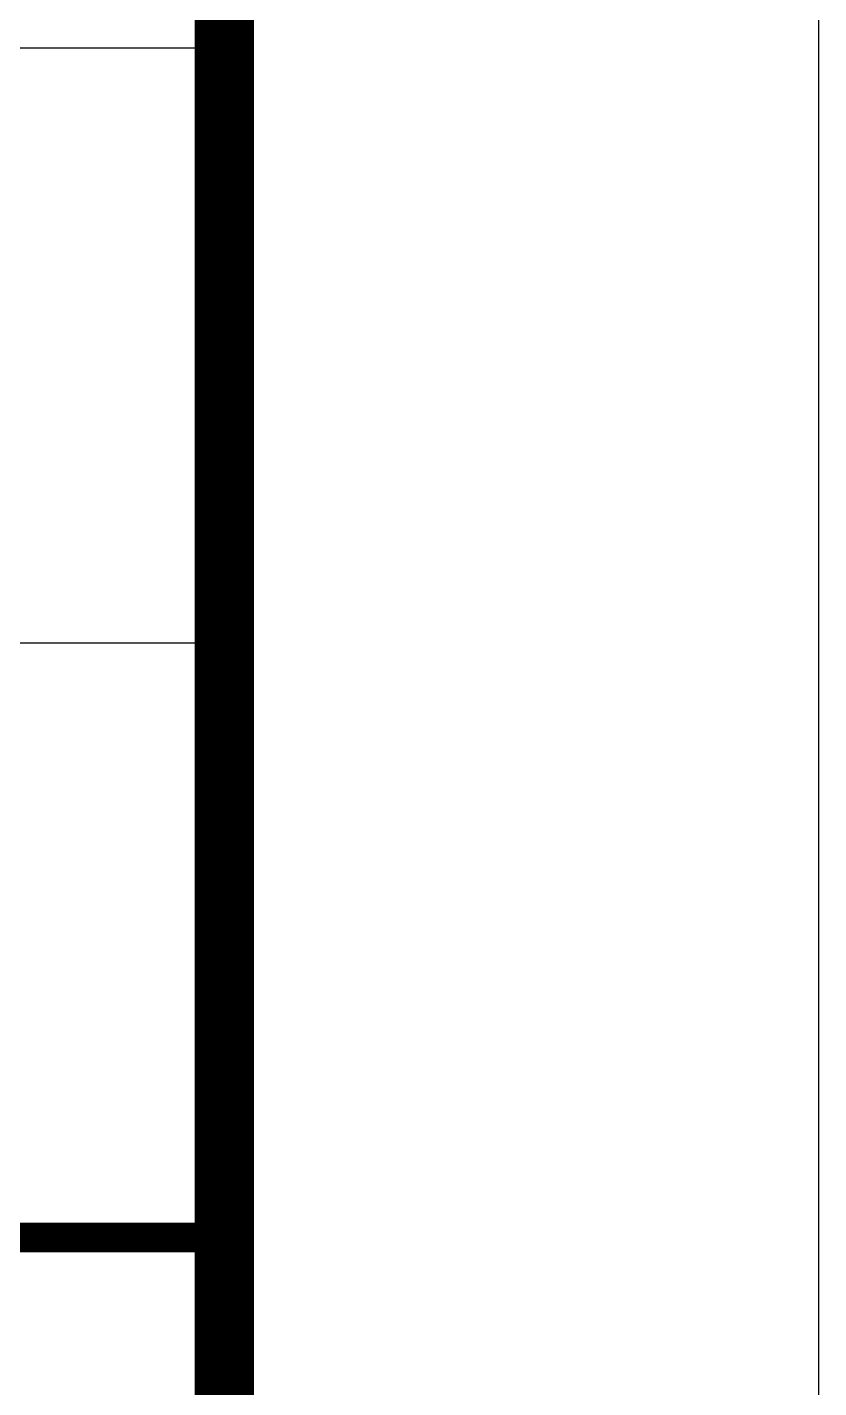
# Model space of a CAD drawing. Extents: x 8844666 to 9156203, y 1662182 to 2655606.
# Drawn here: x 9154205 to 9156203, y 1819123 to 1822555 of the extents above; entities that cross this region are included whole.
import ezdxf

# ---------------------------------------------------------------- set-up
doc = ezdxf.new("R2010")
doc.units = 0
doc.header["$LTSCALE"] = 1000
doc.header["$MEASUREMENT"] = 0
doc.layers.get('0').update_dxf_attribs({"linetype": 'CONTINUOUS'})
doc.layers.add('PP-PM-TK', color=7, linetype='CONTINUOUS')
doc.layers.add('PUB_TITLE', color=4, linetype='CONTINUOUS')

# ---------------------------------------------------------------- blocks, each defined once
blk = doc.blocks.new('A1-TK')
at = {"layer": 'PP-PM-TK', "color": 4}
for p, q in [((9146250.4, 1815479.9), (9151750.4, 1815479.9)), ((9146250.4, 1814479.9), (9151750.4, 1814479.9))]:
    blk.add_line(p, q, dxfattribs=at)
at = {"layer": 'PP-PM-TK', "color": 4, "const_width": 70}
blk.add_lwpolyline([(9146250.4, 1854615.8), (9151750.4, 1854615.8), (9151750.4, 1797215.8), (9146250.4, 1797215.8)], close=True, dxfattribs=at)
at = {"layer": 'PP-PM-TK', "color": 4}
for const_width in [50, 20]:
    blk.add_lwpolyline([(9146250.4, 1813479.9), (9151750.4, 1813479.9)], dxfattribs=dict(at, const_width=const_width))

msp = doc.modelspace()

# ---------------------------------------------------------------- linework, layer by layer
at = {"layer": 'PUB_TITLE'}
msp.add_lwpolyline([(8903902.8, 1793606.7), (9156202.8, 1793606.7), (9156202.8, 1882706.7), (8903902.8, 1882706.7)], close=True, dxfattribs=at)
at = {"layer": 'PUB_TITLE', "const_width": 150}
msp.add_lwpolyline([(8907652.8, 1795106.7), (9154702.8, 1795106.7), (9154702.8, 1881206.7), (8907652.8, 1881206.7)], close=True, dxfattribs=at)

# ---------------------------------------------------------------- block references
at = {"xscale": 1.5, "yscale": 1.5, "zscale": 1.5}
msp.add_blockref('A1-TK', (-4572922.9, -900717.1), dxfattribs=at)

doc.saveas('drawing.dxf')
